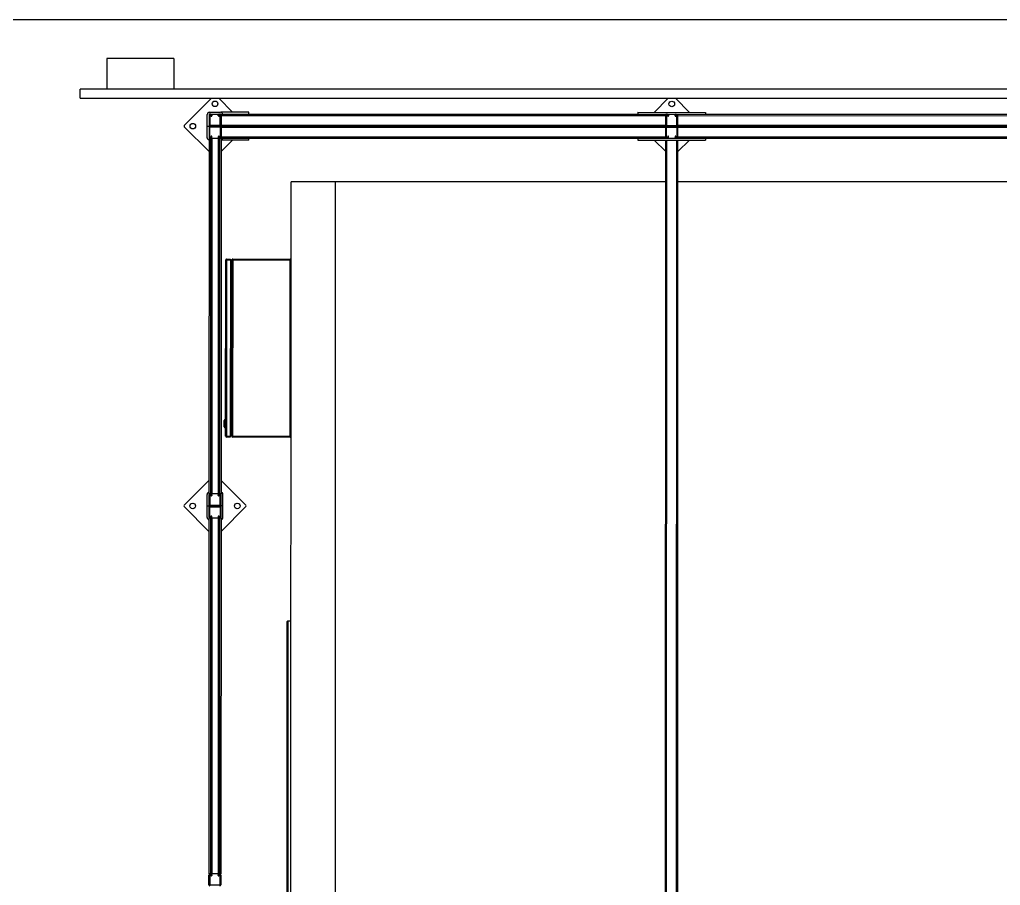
# Model space of a CAD drawing. Header units: inches. Extents: x -978 to -2, y 48 to 749.
# Drawn here: x -266.1 to -133.8, y 632.5 to 749.3 of the extents above; entities that cross this region are included whole.
import ezdxf

# ---------------------------------------------------------------- set-up
doc = ezdxf.new("R2010")
doc.units = ezdxf.units.IN
doc.header["$MEASUREMENT"] = 0

msp = doc.modelspace()

# ---------------------------------------------------------------- linework, layer by layer
at = {"color": 7, "linetype": 'Continuous', "lineweight": 25}
for p, q in [((-978, 749.27), (-6, 749.27)), ((-245.36, 744.04), (-254.36, 744.04)), ((-254.36, 744.04), (-254.36, 739.9)), ((-245.36, 744.04), (-245.36, 739.9)), ((-24.16, 739.9), (-258, 739.9)), ((-258, 738.65), (-258, 739.9)), ((-258, 738.65), (-24.16, 738.65)), ((-240.27, 738.65), (-243.93, 734.99)), ((-237.41, 736.77), (-239.29, 738.65)), ((-178.63, 738.65), (-180.52, 736.76)), ((-175.78, 736.76), (-177.67, 738.65)), ((-240.84, 733.34), (-240.84, 736.46)), ((-240.59, 736.77), (-239.03, 736.77)), ((-240.59, 736.77), (-240.59, 736.77)), ((-240.59, 736.46), (-240.59, 733.34)), ((-240.53, 736.52), (-239.03, 736.52)), ((-240.48, 736.32), (-240.48, 735.03)), ((-240.35, 736.41), (-240.39, 736.41)), ((-240.32, 736.3), (-240.32, 736.39)), ((-240.21, 736.39), (-240.21, 736.3)), ((-239.34, 736.3), (-239.34, 736.39)), ((-239.23, 736.39), (-239.23, 736.3)), ((-239.16, 736.41), (-239.2, 736.41)), ((-239.07, 735.03), (-239.07, 736.32)), ((-238.96, 736.52), (-238.97, 685.27)), ((-238.96, 736.77), (-238.96, 736.77)), ((-235.21, 736.77), (-238.96, 736.77)), ((-238.96, 736.52), (-30.09, 736.49)), ((-238.96, 736.32), (-178.96, 736.32)), ((-235.21, 736.52), (-235.21, 736.77)), ((-182.71, 736.77), (-173.59, 736.76)), ((-182.71, 736.77), (-182.71, 736.52)), ((-178.96, 733.26), (-178.96, 736.51)), ((-178.85, 736.32), (-178.85, 735.03)), ((-178.73, 736.4), (-178.77, 736.4)), ((-178.7, 736.29), (-178.7, 736.38)), ((-178.59, 736.38), (-178.59, 736.29)), ((-177.71, 736.29), (-177.71, 736.38)), ((-177.6, 736.38), (-177.6, 736.29)), ((-177.54, 736.4), (-177.58, 736.4)), ((-177.45, 735.03), (-177.45, 736.32)), ((-177.34, 733.26), (-177.34, 736.51)), ((-177.34, 736.32), (-129.34, 736.31)), ((-173.59, 736.76), (-173.59, 736.51)), ((-243.93, 734.81), (-240.59, 731.47)), ((-240.84, 734.9), (-240.59, 734.9)), ((-240.48, 733.47), (-240.48, 734.76)), ((-240.45, 735.01), (-239.1, 735.01)), ((-239.1, 734.9), (-240.45, 734.9)), ((-240.45, 734.79), (-239.1, 734.79)), ((-239.07, 734.76), (-239.07, 733.47)), ((-238.96, 735.03), (-178.96, 735.03)), ((-238.96, 734.9), (-178.96, 734.89)), ((-238.96, 734.76), (-178.96, 734.75)), ((-178.85, 733.46), (-178.85, 734.75)), ((-178.83, 735), (-177.48, 735)), ((-177.48, 734.89), (-178.83, 734.89)), ((-178.83, 734.78), (-177.48, 734.78)), ((-177.45, 734.75), (-177.45, 733.46)), ((-177.34, 735.03), (-129.34, 735.02)), ((-177.34, 734.89), (-129.34, 734.88)), ((-177.34, 734.75), (-129.34, 734.75)), ((-240.59, 733.27), (-240.6, 685.27)), ((-240.59, 733.27), (-28.46, 733.24)), ((-240.39, 733.27), (-240.4, 685.27)), ((-240.35, 733.38), (-240.39, 733.38)), ((-240.35, 733.27), (-240.36, 685.27)), ((-240.32, 733.5), (-240.32, 733.41)), ((-240.21, 733.27), (-240.22, 685.27)), ((-240.21, 733.41), (-240.21, 733.5)), ((-239.34, 733.27), (-239.35, 685.27)), ((-239.34, 733.5), (-239.34, 733.41)), ((-239.23, 733.41), (-239.23, 733.5)), ((-239.2, 733.27), (-239.21, 685.27)), ((-239.16, 733.38), (-239.2, 733.38)), ((-239.16, 733.27), (-239.17, 685.27)), ((-238.96, 733.47), (-178.96, 733.46)), ((-235.21, 733.02), (-235.21, 733.27)), ((-182.71, 733.27), (-182.71, 733.02)), ((-178.73, 733.37), (-178.77, 733.37)), ((-178.7, 733.49), (-178.7, 733.4)), ((-178.59, 733.4), (-178.59, 733.49)), ((-177.71, 733.49), (-177.71, 733.4)), ((-177.6, 733.4), (-177.6, 733.49)), ((-177.54, 733.37), (-177.58, 733.37)), ((-177.34, 733.46), (-129.34, 733.46)), ((-173.59, 733.26), (-173.59, 733.01)), ((-235.21, 733.02), (-238.96, 733.02)), ((-238.96, 731.47), (-237.41, 733.02)), ((-182.71, 733.02), (-173.59, 733.01)), ((-180.52, 733.01), (-178.96, 731.46)), ((-178.99, 531.76), (-178.96, 733.01)), ((-177.37, 531.76), (-177.34, 733.01)), ((-177.34, 731.46), (-175.78, 733.01)), ((-229.56, 537.4), (-229.53, 727.4)), ((-178.97, 727.39), (-229.53, 727.4)), ((-223.56, 537.4), (-223.53, 727.4)), ((-129.34, 727.38), (-177.34, 727.39)), ((-238.35, 693.07), (-238.34, 716.82)), ((-237.71, 716.82), (-238.34, 716.82)), ((-238.22, 716.95), (-237.71, 716.95)), ((-238.22, 716.95), (-238.22, 692.95)), ((-237.71, 716.95), (-237.72, 692.95)), ((-237.61, 716.8), (-237.71, 716.8)), ((-237.71, 716.56), (-237.61, 716.56)), ((-237.61, 716.26), (-237.71, 716.26)), ((-237.71, 716.2), (-237.59, 716.2)), ((-237.53, 716.08), (-237.71, 716.08)), ((-237.61, 716.56), (-237.61, 716.8)), ((-237.6, 693.69), (-237.59, 716.2)), ((-237.59, 716.34), (-237.59, 716.28)), ((-237.53, 716.34), (-237.59, 716.34)), ((-229.53, 716.82), (-237.53, 716.82)), ((-237.53, 693.07), (-237.53, 716.82)), ((-237.4, 716.95), (-237.41, 692.95)), ((-237.4, 716.95), (-229.65, 716.95)), ((-229.66, 692.95), (-229.65, 716.95)), ((-238.44, 695.31), (-238.56, 695.18)), ((-238.56, 694.33), (-238.56, 695.18)), ((-238.35, 695.31), (-238.44, 695.31)), ((-238.44, 694.21), (-238.44, 695.31)), ((-238.56, 694.33), (-238.44, 694.21)), ((-238.44, 694.21), (-238.35, 694.21)), ((-237.72, 693.82), (-237.53, 693.82)), ((-237.6, 693.69), (-237.72, 693.69)), ((-238.35, 693.07), (-237.72, 693.07)), ((-237.72, 692.95), (-238.22, 692.95)), ((-237.53, 693.07), (-229.53, 693.07)), ((-229.66, 692.95), (-237.41, 692.95)), ((-240.6, 687.08), (-243.94, 683.74)), ((-235.63, 683.74), (-238.97, 687.08)), ((-240.85, 682.09), (-240.85, 685.21)), ((-238.97, 685.27), (-240.6, 685.27)), ((-240.6, 685.21), (-240.6, 682.09)), ((-240.49, 685.07), (-240.49, 683.78)), ((-240.36, 685.16), (-240.4, 685.16)), ((-240.33, 685.05), (-240.33, 685.14)), ((-240.22, 685.14), (-240.22, 685.05)), ((-239.35, 685.05), (-239.35, 685.14)), ((-239.24, 685.14), (-239.24, 685.05)), ((-239.17, 685.16), (-239.21, 685.16)), ((-239.08, 683.78), (-239.08, 685.07)), ((-238.97, 682.09), (-238.97, 685.21)), ((-238.72, 682.09), (-238.72, 685.21)), ((-243.94, 683.56), (-240.6, 680.22)), ((-240.85, 683.65), (-240.6, 683.65)), ((-240.49, 682.22), (-240.49, 683.51)), ((-240.46, 683.76), (-239.11, 683.76)), ((-239.11, 683.65), (-240.46, 683.65)), ((-240.46, 683.54), (-239.11, 683.54)), ((-239.08, 683.51), (-239.08, 682.22)), ((-238.72, 683.65), (-238.97, 683.65)), ((-238.97, 680.22), (-235.63, 683.56)), ((-240.6, 682.02), (-240.6, 634.02)), ((-238.97, 682.02), (-240.6, 682.02)), ((-240.4, 682.02), (-240.41, 634.02)), ((-240.36, 682.13), (-240.4, 682.13)), ((-240.36, 682.02), (-240.37, 634.02)), ((-240.33, 682.25), (-240.33, 682.16)), ((-240.22, 682.02), (-240.23, 634.02)), ((-240.22, 682.16), (-240.22, 682.25)), ((-239.35, 682.25), (-239.35, 682.16)), ((-239.35, 682.02), (-239.35, 634.02)), ((-239.24, 682.16), (-239.24, 682.25)), ((-239.21, 682.02), (-239.22, 634.02)), ((-239.17, 682.13), (-239.21, 682.13)), ((-239.17, 682.02), (-239.18, 634.02)), ((-238.97, 682.02), (-238.98, 634.02)), ((-230.05, 590.77), (-230.04, 668.02)), ((-229.92, 590.65), (-229.91, 668.15)), ((-229.91, 668.15), (-229.54, 668.15)), ((-238.98, 634.02), (-240.6, 634.02)), ((-240.37, 633.91), (-240.41, 633.91)), ((-239.18, 633.91), (-239.22, 633.91)), ((-240.6, 632.53), (-240.6, 633.82)), ((-240.49, 633.82), (-240.49, 632.53)), ((-240.34, 633.8), (-240.34, 633.89)), ((-240.23, 633.89), (-240.23, 633.8)), ((-239.35, 633.8), (-239.35, 633.89)), ((-239.24, 633.89), (-239.24, 633.8)), ((-239.09, 632.53), (-239.09, 633.82)), ((-238.98, 633.82), (-238.98, 632.53)), ((-240.47, 632.51), (-239.12, 632.51))]:
    msp.add_line(p, q, dxfattribs=at)
at = {"color": 8, "linetype": 'Continuous', "lineweight": 25}
for p, q in [((-178.86, 531.76), (-178.83, 733.01)), ((-177.51, 531.76), (-177.48, 733.01))]:
    msp.add_line(p, q, dxfattribs=at)
at = {"color": 7, "linetype": 'Continuous', "lineweight": 25}
for centre in [(-239.78, 737.9), (-178.15, 737.89), (-242.78, 734.9), (-242.79, 683.65), (-236.78, 683.65)]:
    msp.add_circle(centre, 0.375, dxfattribs=at)
for centre, radius, start, end in [((-240.53, 736.46), 0.313, 89.9916, 179.9916), ((-240.53, 736.46), 0.0625, 89.9916, 179.9916), ((-240.39, 736.32), 0.199, 89.9916, 179.9916), ((-240.39, 736.32), 0.0887, 89.9916, 179.9916), ((-240.35, 736.39), 0.136, 359.9916, 89.9916), ((-240.35, 736.39), 0.0263, 359.9916, 89.9916), ((-240.27, 736.3), 0.055, 179.9916, 359.9916), ((-239.2, 736.39), 0.136, 89.9916, 179.9916), ((-239.28, 736.3), 0.055, 179.9916, 359.9916), ((-239.2, 736.39), 0.0263, 89.9916, 179.9916), ((-239.16, 736.32), 0.199, 359.9916, 89.9916), ((-239.16, 736.32), 0.0888, 359.9916, 89.9916), ((-239.06, 736.42), 0.1, 359.9916, 89.9916), ((-239.03, 736.46), 0.313, 11.5285, 89.9916), ((-239.03, 736.46), 0.0625, 359.9916, 89.9916), ((-178.9, 736.45), 0.0625, 89.9916, 179.9916), ((-178.77, 736.32), 0.199, 89.9916, 179.9916), ((-178.77, 736.32), 0.0887, 89.9916, 179.9916), ((-178.73, 736.38), 0.136, 359.9916, 89.9916), ((-178.73, 736.38), 0.0263, 359.9916, 89.9916), ((-178.64, 736.29), 0.055, 179.9916, 359.9916), ((-177.58, 736.38), 0.136, 89.9916, 179.9916), ((-177.66, 736.29), 0.055, 179.9916, 359.9916), ((-177.58, 736.38), 0.0262, 89.9916, 179.9916), ((-177.54, 736.32), 0.199, 359.9916, 89.9916), ((-177.54, 736.32), 0.0888, 359.9916, 89.9916), ((-177.44, 736.41), 0.1, 359.9916, 89.9916), ((-177.4, 736.45), 0.0625, 359.9916, 89.9916), ((-243.84, 734.9), 0.125, 134.9916, 224.9916), ((-240.45, 735.03), 0.136, 179.9916, 269.9916), ((-240.45, 734.76), 0.136, 89.9916, 179.9916), ((-240.45, 735.03), 0.0263, 179.9916, 269.9916), ((-240.45, 734.76), 0.0263, 89.9916, 179.9916), ((-239.1, 735.03), 0.136, 269.9916, 359.9916), ((-239.1, 735.03), 0.0262, 269.9916, 359.9916), ((-239.1, 734.76), 0.136, 359.9916, 89.9916), ((-239.1, 734.76), 0.0262, 359.9916, 89.9916), ((-178.83, 735.03), 0.136, 179.9916, 269.9916), ((-178.83, 734.75), 0.136, 89.9916, 179.9916), ((-178.83, 735.03), 0.0263, 179.9916, 269.9916), ((-178.83, 734.75), 0.0263, 89.9916, 179.9916), ((-177.48, 735.03), 0.136, 269.9916, 359.9916), ((-177.48, 735.03), 0.0262, 269.9916, 359.9916), ((-177.48, 734.75), 0.136, 359.9916, 89.9916), ((-177.48, 734.75), 0.0262, 359.9916, 89.9916), ((-240.53, 733.34), 0.313, 179.9916, 258.4546), ((-240.39, 733.47), 0.199, 179.9916, 269.9916), ((-240.53, 733.34), 0.0625, 179.9916, 269.9916), ((-240.39, 733.47), 0.0887, 179.9916, 269.9916), ((-240.35, 733.41), 0.136, 269.9916, 359.9916), ((-240.35, 733.41), 0.0263, 269.9916, 359.9916), ((-240.27, 733.5), 0.055, 359.9916, 179.9916), ((-239.28, 733.5), 0.055, 359.9916, 179.9916), ((-239.2, 733.41), 0.136, 179.9916, 269.9916), ((-239.2, 733.41), 0.0262, 179.9916, 269.9916), ((-239.16, 733.47), 0.199, 269.9916, 359.9916), ((-239.16, 733.47), 0.0888, 269.9916, 359.9916), ((-239.06, 733.37), 0.1, 269.9916, 359.9916), ((-239.03, 733.34), 0.0625, 269.9916, 359.9916), ((-239.03, 733.34), 0.312, 281.5285, 348.4546), ((-178.77, 733.46), 0.199, 179.9916, 269.9916), ((-178.9, 733.33), 0.0625, 179.9916, 269.9916), ((-178.77, 733.46), 0.0887, 179.9916, 269.9916), ((-178.73, 733.4), 0.0263, 269.9916, 359.9916), ((-178.73, 733.4), 0.136, 269.9916, 359.9916), ((-178.64, 733.49), 0.055, 359.9916, 179.9916), ((-177.66, 733.49), 0.055, 359.9916, 179.9916), ((-177.58, 733.4), 0.136, 179.9916, 269.9916), ((-177.58, 733.4), 0.0262, 179.9916, 269.9916), ((-177.54, 733.46), 0.199, 269.9916, 359.9916), ((-177.54, 733.46), 0.0888, 269.9916, 359.9916), ((-177.44, 733.36), 0.1, 269.9916, 359.9916), ((-177.4, 733.33), 0.0625, 269.9916, 359.9916), ((-238.22, 716.82), 0.125, 89.9916, 179.9916), ((-237.61, 716.28), 0.021, 269.9916, 359.9916), ((-237.61, 716.28), 0.078, 269.9916, 359.9916), ((-237.59, 716.27), 0.0625, 269.9916, 359.9916), ((-237.4, 716.82), 0.125, 89.9916, 179.9916), ((-229.65, 716.82), 0.125, 359.9916, 89.9916), ((-237.6, 693.63), 0.0625, 359.9916, 89.9916), ((-238.22, 693.07), 0.125, 179.9916, 269.9916), ((-237.41, 693.07), 0.125, 179.9916, 269.9916), ((-229.66, 693.07), 0.125, 269.9916, 359.9916), ((-240.53, 685.21), 0.312, 101.5285, 179.9916), ((-240.53, 685.21), 0.0625, 89.9916, 179.9916), ((-240.4, 685.07), 0.199, 89.9916, 179.9916), ((-240.4, 685.07), 0.0888, 89.9916, 179.9916), ((-240.36, 685.14), 0.136, 359.9916, 89.9916), ((-240.36, 685.14), 0.0263, 359.9916, 89.9916), ((-240.28, 685.05), 0.055, 179.9916, 359.9916), ((-239.21, 685.14), 0.136, 89.9916, 179.9916), ((-239.29, 685.05), 0.055, 179.9916, 359.9916), ((-239.21, 685.14), 0.0262, 89.9916, 179.9916), ((-239.17, 685.07), 0.199, 359.9916, 89.9916), ((-239.17, 685.07), 0.0888, 359.9916, 89.9916), ((-239.07, 685.17), 0.1, 359.9916, 89.9916), ((-239.03, 685.21), 0.0625, 359.9916, 89.9916), ((-239.03, 685.21), 0.313, 359.9916, 78.4546), ((-243.85, 683.65), 0.125, 134.9916, 224.9916), ((-240.46, 683.78), 0.136, 179.9916, 269.9916), ((-240.46, 683.51), 0.136, 89.9916, 179.9916), ((-240.46, 683.78), 0.0262, 179.9916, 269.9916), ((-240.46, 683.51), 0.0263, 89.9916, 179.9916), ((-239.11, 683.78), 0.136, 269.9916, 359.9916), ((-239.11, 683.78), 0.0262, 269.9916, 359.9916), ((-239.11, 683.51), 0.136, 359.9916, 89.9916), ((-239.11, 683.51), 0.0263, 359.9916, 89.9916), ((-235.72, 683.65), 0.125, 314.9916, 44.9916), ((-240.53, 682.09), 0.313, 179.9916, 258.4546), ((-240.4, 682.22), 0.199, 179.9916, 269.9916), ((-240.53, 682.09), 0.0625, 179.9916, 269.9916), ((-240.4, 682.22), 0.0887, 179.9916, 269.9916), ((-240.36, 682.16), 0.0262, 269.9916, 359.9916), ((-240.36, 682.16), 0.136, 269.9916, 359.9916), ((-240.28, 682.25), 0.055, 359.9916, 179.9916), ((-239.29, 682.25), 0.055, 359.9916, 179.9916), ((-239.21, 682.16), 0.136, 179.9916, 269.9916), ((-239.21, 682.16), 0.0263, 179.9916, 269.9916), ((-239.17, 682.22), 0.0887, 269.9916, 359.9916), ((-239.17, 682.22), 0.199, 269.9916, 359.9916), ((-239.07, 682.12), 0.1, 269.9916, 359.9916), ((-239.03, 682.09), 0.0625, 269.9916, 359.9916), ((-239.03, 682.09), 0.312, 281.5285, 359.9916), ((-240.41, 633.82), 0.199, 89.9916, 179.9916), ((-240.41, 633.82), 0.0887, 89.9916, 179.9916), ((-240.37, 633.89), 0.136, 359.9916, 89.9916), ((-240.37, 633.89), 0.0263, 359.9916, 89.9916), ((-239.22, 633.89), 0.136, 89.9916, 179.9916), ((-239.22, 633.89), 0.0262, 89.9916, 179.9916), ((-239.18, 633.82), 0.199, 359.9916, 89.9916), ((-239.18, 633.82), 0.0888, 359.9916, 89.9916), ((-240.28, 633.8), 0.055, 179.9916, 359.9916), ((-239.3, 633.8), 0.055, 179.9916, 359.9916), ((-240.47, 632.53), 0.136, 179.9916, 269.9916), ((-240.47, 632.53), 0.0263, 179.9916, 269.9916), ((-239.12, 632.53), 0.0262, 269.9916, 359.9916), ((-239.12, 632.53), 0.136, 269.9916, 359.9916)]:
    msp.add_arc(centre, radius, start, end, dxfattribs=at)
msp.add_open_spline([(-230.04, 668.02), (-230.04, 668.02), (-230.04, 668.03), (-230.04, 668.03), (-230.04, 668.04), (-230.03, 668.04), (-230.03, 668.05), (-230.03, 668.06), (-230.03, 668.07), (-230.02, 668.09), (-230, 668.11), (-229.98, 668.13), (-229.96, 668.14), (-229.95, 668.14), (-229.94, 668.14), (-229.93, 668.15), (-229.92, 668.15), (-229.91, 668.15), (-229.91, 668.15)], degree=3, knots=[0, 0, 0, 0, 0.036819, 0.069732, 0.098739, 0.12384, 0.145035, 0.220504, 0.287306, 0.430749, 0.554101, 0.678286, 0.78931, 0.833293, 0.876133, 0.918044, 0.959253, 1, 1, 1, 1], dxfattribs=at)

doc.saveas('drawing.dxf')
